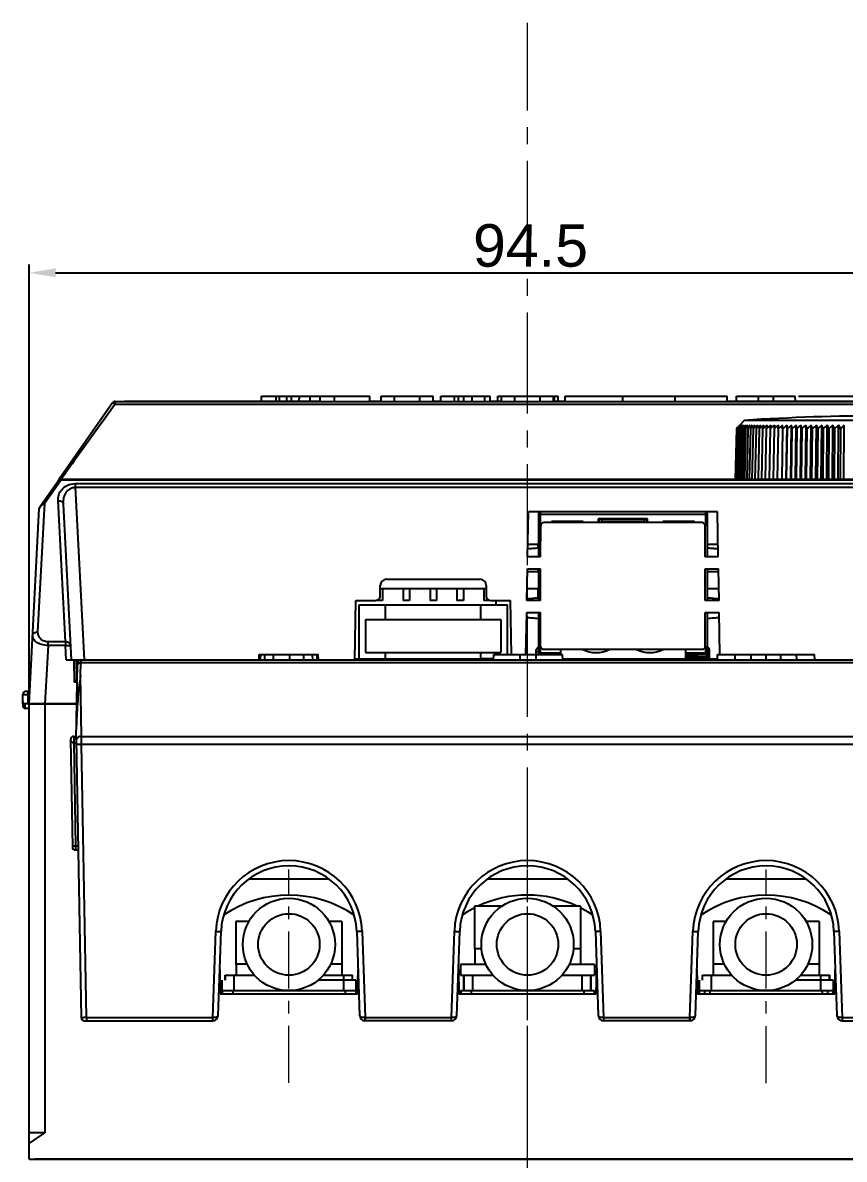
# Model space of a CAD drawing. Header units: millimetres. Extents: x 509 to 5579, y -1329 to 587.
# Drawn here: x 2503.4 to 2580.9, y -1100.9 to -993.8 of the extents above; entities that cross this region are included whole.
import ezdxf

# ---------------------------------------------------------------- set-up
doc = ezdxf.new("R2010")
doc.units = ezdxf.units.MM
doc.header["$PDMODE"] = 3
doc.header["$PDSIZE"] = 1
doc.linetypes.add('CENTER', pattern=[17.8, 10.75, -2.35, 2.35, -2.35])
doc.linetypes.add('CENTER2', pattern=[28.575, 19.05, -3.175, 3.175, -3.175])
doc.layers.get('0').update_dxf_attribs({"linetype": 'CONTINUOUS'})
doc.layers.get('Defpoints').update_dxf_attribs({"linetype": 'CONTINUOUS'})
doc.layers.add('3', color=112, linetype='CENTER', lineweight=15)
doc.layers.add('Dim', color=1, linetype='CONTINUOUS')
doc.styles.add('OMI-1', font='arial.ttf', dxfattribs={"oblique": 1})
doc.dimstyles.new('1', dxfattribs={"dimtxt": 4, "dimasz": 2.5, "dimexe": 0.8, "dimexo": 0.3, "dimgap": 0.5, "dimtad": 1, "dimtoh": 1, "dimdec": 1, "dimzin": 0, "dimdsep": 46, "dimtxsty": 'OMI-1', "dimcen": 0, "dimclrd": 256, "dimclre": 256, "dimclrt": 256, "dimadec": 0, "dimazin": 0, "dimtfac": 0.8, "dimtdec": 1, "dimtix": 1, "dimtmove": 0, "dimatfit": 3, "dimfxl": 1, "dimtolj": 1, "dimtzin": 0, "dimarcsym": 0})

# ---------------------------------------------------------------- blocks, each defined once
blk = doc.blocks.new('*D4321')
at = {"layer": 'Defpoints', "color": 0}
for p in [(2598.53, -1017.41), (2598.53, -1040.88), (2504.03, -1058.04)]:
    blk.add_point(p, dxfattribs=at)
at = {"layer": 'Dim', "lineweight": -2}
for p, q in [((2504.03, -1057.74), (2504.03, -1016.61)), ((2598.53, -1040.58), (2598.53, -1016.61)), ((2506.53, -1017.41), (2596.03, -1017.41))]:
    blk.add_line(p, q, dxfattribs=at)
at = {"layer": 'Dim'}
for points in [[(2506.53, -1016.99), (2506.53, -1017.82), (2504.03, -1017.41)], [(2596.03, -1017.82), (2596.03, -1016.99), (2598.53, -1017.41)]]:
    blk.add_solid(points, dxfattribs=at)
at = {"layer": 'Dim', "insert": (2551.28, -1014.86), "char_height": 4, "attachment_point": 5, "style": 'OMI-1'}
blk.add_mtext('\\A1;94.5', dxfattribs=at)
blk = doc.blocks.new('*D4335')
at = {"layer": 'Defpoints', "color": 0}
for p in [(2576.28, -1029.04), (2590.53, -1189.64), (2623.98, -1189.64)]:
    blk.add_point(p, dxfattribs=at)
at = {"layer": 'Dim', "lineweight": -2}
for p, q in [((2576.58, -1029.04), (2624.78, -1029.04)), ((2623.98, -1031.54), (2623.98, -1187.14)), ((2590.83, -1189.64), (2624.78, -1189.64))]:
    blk.add_line(p, q, dxfattribs=at)
at = {"layer": 'Dim'}
for points in [[(2624.4, -1031.54), (2623.57, -1031.54), (2623.98, -1029.04)], [(2623.57, -1187.14), (2624.4, -1187.14), (2623.98, -1189.64)]]:
    blk.add_solid(points, dxfattribs=at)
at = {"layer": 'Dim', "insert": (2621.44, -1109.34), "char_height": 4, "attachment_point": 5, "rotation": 90, "style": 'OMI-1'}
blk.add_mtext('\\A1;160.6', dxfattribs=at)

msp = doc.modelspace()

# ---------------------------------------------------------------- linework, layer by layer
at = {"linetype": 'Continuous'}
for p, q in [((2525.929, -1029.488), (2525.937, -1029.038)), ((2525.937, -1029.038), (2531.484, -1029.038)), ((2527.34, -1029.488), (2527.332, -1029.038)), ((2527.628, -1029.488), (2527.628, -1029.038)), ((2528.339, -1029.488), (2528.342, -1029.038)), ((2528.765, -1029.488), (2528.77, -1029.038)), ((2529.51, -1029.488), (2529.516, -1029.038)), ((2530.531, -1029.488), (2530.535, -1029.038)), ((2531.484, -1029.538), (2531.484, -1029.038)), ((2531.484, -1029.038), (2536.145, -1029.038)), ((2532.826, -1029.538), (2532.826, -1029.038)), ((2536.145, -1029.538), (2536.145, -1029.038)), ((2537.237, -1029.538), (2537.237, -1029.038)), ((2537.237, -1029.038), (2542.127, -1029.038)), ((2538.487, -1029.538), (2538.487, -1029.038)), ((2540.878, -1029.538), (2540.878, -1029.038)), ((2542.127, -1029.538), (2542.127, -1029.038)), ((2542.867, -1029.538), (2542.867, -1029.038)), ((2542.867, -1029.038), (2547.51, -1029.038)), ((2544.129, -1029.538), (2544.129, -1029.038)), ((2544.527, -1029.538), (2544.527, -1029.038)), ((2545.02, -1029.538), (2545.02, -1029.038)), ((2545.81, -1029.538), (2545.81, -1029.038)), ((2547.017, -1029.538), (2547.017, -1029.038)), ((2547.511, -1029.538), (2547.511, -1029.038)), ((2548.229, -1029.488), (2548.238, -1029.038)), ((2548.238, -1029.038), (2548.583, -1029.038)), ((2548.583, -1029.538), (2548.583, -1029.038)), ((2548.583, -1029.038), (2553.473, -1029.038)), ((2549.832, -1029.538), (2549.832, -1029.038)), ((2552.223, -1029.538), (2552.223, -1029.038)), ((2553.473, -1029.538), (2553.473, -1029.038)), ((2553.501, -1029.038), (2553.911, -1029.038)), ((2553.584, -1029.488), (2553.577, -1029.038)), ((2553.919, -1029.488), (2553.911, -1029.038)), ((2554.587, -1029.538), (2554.587, -1029.038)), ((2554.587, -1029.038), (2569.867, -1029.038)), ((2560.026, -1029.538), (2560.026, -1029.038)), ((2564.947, -1029.538), (2564.947, -1029.038)), ((2569.867, -1029.538), (2569.867, -1029.038)), ((2570.729, -1029.488), (2570.737, -1029.038)), ((2570.737, -1029.038), (2576.282, -1029.038)), ((2572.806, -1029.488), (2572.814, -1029.038)), ((2574.217, -1029.488), (2574.21, -1029.038)), ((2576.29, -1029.488), (2576.282, -1029.038)), ((2511.91, -1029.666), (2506.8, -1036.963)), ((2512.156, -1029.773), (2507.117, -1036.737)), ((2512.122, -1029.819), (2511.731, -1030.358)), ((2512.156, -1029.773), (2512.156, -1029.538)), ((2512.156, -1029.538), (2515.039, -1029.538)), ((2512.156, -1029.773), (2589.9, -1029.773)), ((2513.028, -1029.538), (2513.028, -1029.488)), ((2513.028, -1029.488), (2531.484, -1029.488)), ((2515.039, -1029.538), (2518.017, -1029.538)), ((2518.017, -1029.538), (2589.9, -1029.538)), ((2520.028, -1029.538), (2520.028, -1029.488)), ((2536.145, -1029.488), (2537.237, -1029.488)), ((2542.127, -1029.488), (2542.867, -1029.488)), ((2547.511, -1029.488), (2548.583, -1029.488)), ((2553.473, -1029.488), (2554.587, -1029.488)), ((2569.867, -1029.488), (2589.028, -1029.488)), ((2511.328, -1030.916), (2510.945, -1031.446)), ((2511.731, -1030.358), (2511.328, -1030.916)), ((2510.584, -1031.946), (2509.924, -1032.857)), ((2510.945, -1031.446), (2510.584, -1031.946)), ((2570.733, -1032.096), (2570.613, -1036.838)), ((2570.758, -1032.096), (2570.638, -1036.838)), ((2570.806, -1032.096), (2570.686, -1036.838)), ((2570.804, -1032.023), (2570.733, -1032.096)), ((2570.83, -1032.023), (2570.758, -1032.096)), ((2570.878, -1032.096), (2570.759, -1036.838)), ((2570.893, -1032.012), (2570.806, -1032.096)), ((2570.975, -1032.096), (2570.857, -1036.838)), ((2570.956, -1032.023), (2570.878, -1032.096)), ((2571.054, -1032.023), (2570.975, -1032.096)), ((2571.095, -1032.096), (2570.978, -1036.838)), ((2571.003, -1032.06), (2571.031, -1032.023)), ((2571.046, -1031.772), (2571.012, -1031.807)), ((2571.014, -1031.807), (2571.046, -1031.772)), ((2571.462, -1031.315), (2571.04, -1031.766)), ((2571.081, -1031.772), (2571.046, -1031.807)), ((2571.051, -1031.807), (2571.081, -1031.772)), ((2571.083, -1031.843), (2571.141, -1031.772)), ((2571.177, -1032.023), (2571.095, -1032.096)), ((2571.239, -1032.096), (2571.123, -1036.838)), ((2571.144, -1032.028), (2571.148, -1032.023)), ((2571.169, -1031.843), (2571.223, -1031.772)), ((2571.333, -1032.013), (2571.239, -1032.096)), ((2571.278, -1031.843), (2571.329, -1031.772)), ((2571.406, -1032.096), (2571.291, -1036.838)), ((2571.515, -1032.002), (2571.406, -1032.096)), ((2571.41, -1031.843), (2571.458, -1031.772)), ((2597.593, -1031.315), (2571.462, -1031.315)), ((2571.596, -1032.096), (2571.483, -1036.838)), ((2571.565, -1031.843), (2571.61, -1031.772)), ((2571.809, -1032.096), (2571.698, -1036.838)), ((2572.044, -1032.096), (2571.935, -1036.838)), ((2572.301, -1032.096), (2572.194, -1036.838)), ((2572.579, -1032.096), (2572.475, -1036.838)), ((2572.878, -1032.096), (2572.777, -1036.838)), ((2573.198, -1032.096), (2573.099, -1036.838)), ((2573.538, -1032.096), (2573.442, -1036.838)), ((2573.897, -1032.096), (2573.804, -1036.838)), ((2574.274, -1032.096), (2574.185, -1036.838)), ((2574.67, -1032.096), (2574.584, -1036.838)), ((2574.67, -1032.096), (2574.691, -1031.772)), ((2575.083, -1032.096), (2575, -1036.838)), ((2575.083, -1032.096), (2575.087, -1031.772)), ((2575.415, -1036.838), (2575.499, -1031.772)), ((2575.512, -1032.096), (2575.434, -1036.838)), ((2575.512, -1032.096), (2575.499, -1031.772)), ((2575.846, -1036.838), (2575.927, -1031.772)), ((2575.958, -1032.096), (2575.883, -1036.838)), ((2576.293, -1036.838), (2576.37, -1031.772)), ((2576.418, -1032.096), (2576.347, -1036.838)), ((2576.755, -1036.838), (2576.827, -1031.772)), ((2576.892, -1032.096), (2576.826, -1036.838)), ((2577.23, -1036.838), (2577.298, -1031.772)), ((2577.38, -1032.096), (2577.318, -1036.838)), ((2577.718, -1036.838), (2577.781, -1031.772)), ((2577.881, -1032.096), (2577.823, -1036.838)), ((2578.218, -1036.838), (2578.276, -1031.772)), ((2578.393, -1032.096), (2578.339, -1036.838)), ((2578.729, -1036.838), (2578.782, -1031.772)), ((2578.916, -1032.096), (2578.867, -1036.838)), ((2579.25, -1036.838), (2579.299, -1031.772)), ((2579.449, -1032.096), (2579.404, -1036.838)), ((2579.78, -1036.838), (2579.824, -1031.772)), ((2579.99, -1032.096), (2579.951, -1036.838)), ((2580.319, -1036.838), (2580.358, -1031.772)), ((2580.54, -1032.096), (2580.505, -1036.838)), ((2580.865, -1036.838), (2580.899, -1031.772)), ((2509.626, -1033.269), (2509.35, -1033.651)), ((2508.855, -1034.335), (2508.637, -1034.637)), ((2509.35, -1033.651), (2509.093, -1034.006)), ((2508.085, -1035.4), (2507.933, -1035.61)), ((2508.251, -1035.169), (2508.085, -1035.4)), ((2508.637, -1034.637), (2508.251, -1035.169)), ((2506.798, -1036.966), (2507.029, -1036.637)), ((2507.196, -1036.628), (2507.117, -1036.737)), ((2507.248, -1036.555), (2507.196, -1036.628)), ((2507.384, -1036.367), (2507.248, -1036.555)), ((2507.468, -1036.251), (2507.384, -1036.367)), ((2507.674, -1035.968), (2507.468, -1036.251)), ((2507.796, -1035.798), (2507.674, -1035.968)), ((2507.933, -1035.61), (2507.796, -1035.798)), ((2505.047, -1039.467), (2506.798, -1036.966)), ((2506.984, -1037), (2505.5, -1039.119)), ((2507.054, -1036.823), (2507.046, -1036.834)), ((2507.117, -1036.737), (2507.047, -1036.834)), ((2507.069, -1036.804), (2507.054, -1036.823)), ((2507.117, -1036.737), (2507.089, -1036.775)), ((2507.148, -1036.915), (2507.148, -1036.838)), ((2507.148, -1036.838), (2595.012, -1036.838)), ((2507.148, -1036.915), (2595.012, -1036.915)), ((2508.373, -1037.272), (2508.373, -1037.618)), ((2508.373, -1037.272), (2593.682, -1037.272)), ((2508.373, -1037.618), (2509.226, -1053.888)), ((2508.373, -1037.618), (2593.682, -1037.618)), ((2504.028, -1058.038), (2504.993, -1039.624)), ((2504.865, -1051.243), (2505.5, -1039.119)), ((2507.457, -1052.187), (2506.76, -1038.876)), ((2508.028, -1053.888), (2507.259, -1039.222)), ((2551.04, -1044.177), (2551.114, -1039.938)), ((2568.942, -1039.938), (2551.114, -1039.938)), ((2552.053, -1040.138), (2552.053, -1044.177)), ((2552.053, -1040.138), (2568.003, -1040.138)), ((2552.253, -1041.237), (2552.253, -1039.938)), ((2567.485, -1040.938), (2552.57, -1040.938)), ((2553.278, -1040.828), (2553.278, -1040.938)), ((2556.278, -1040.828), (2553.278, -1040.828)), ((2553.328, -1040.938), (2553.328, -1040.878)), ((2553.328, -1040.878), (2556.228, -1040.878)), ((2556.228, -1040.878), (2556.228, -1040.938)), ((2556.278, -1040.938), (2556.278, -1040.828)), ((2557.698, -1040.588), (2557.698, -1040.938)), ((2562.358, -1040.588), (2557.698, -1040.588)), ((2557.748, -1040.638), (2557.748, -1040.938)), ((2562.308, -1040.638), (2557.748, -1040.638)), ((2557.998, -1040.684), (2557.748, -1040.638)), ((2557.998, -1040.684), (2557.998, -1040.938)), ((2562.058, -1040.888), (2557.998, -1040.888)), ((2562.058, -1040.684), (2562.308, -1040.638)), ((2562.058, -1040.938), (2562.058, -1040.684)), ((2562.308, -1040.938), (2562.308, -1040.638)), ((2562.358, -1040.938), (2562.358, -1040.588)), ((2563.778, -1040.828), (2563.778, -1040.938)), ((2566.778, -1040.828), (2563.778, -1040.828)), ((2563.828, -1040.938), (2563.828, -1040.878)), ((2563.828, -1040.878), (2566.728, -1040.878)), ((2566.728, -1040.878), (2566.728, -1040.938)), ((2566.778, -1040.938), (2566.778, -1040.828)), ((2567.803, -1039.938), (2567.803, -1041.237)), ((2568.003, -1044.177), (2568.003, -1040.138)), ((2569.016, -1044.177), (2568.942, -1039.938)), ((2552.267, -1044.177), (2552.27, -1041.237)), ((2567.788, -1044.177), (2567.785, -1041.237)), ((2551.061, -1042.988), (2552.053, -1042.988)), ((2551.998, -1042.988), (2551.998, -1043.324)), ((2568.003, -1042.988), (2568.995, -1042.988)), ((2552.267, -1044.177), (2551.04, -1044.177)), ((2569.016, -1044.177), (2567.788, -1044.177)), ((2537.738, -1046.288), (2546.538, -1046.288)), ((2550.968, -1048.274), (2551.02, -1045.299)), ((2552.053, -1045.588), (2551.015, -1045.588)), ((2551.02, -1045.299), (2552.266, -1045.299)), ((2551.998, -1045.299), (2551.998, -1045.588)), ((2552.053, -1045.299), (2552.053, -1048.274)), ((2552.264, -1048.274), (2552.266, -1045.299)), ((2567.792, -1048.274), (2567.789, -1045.299)), ((2567.789, -1045.299), (2569.035, -1045.299)), ((2568.003, -1048.274), (2568.003, -1045.299)), ((2569.04, -1045.588), (2568.003, -1045.588)), ((2569.087, -1048.274), (2569.035, -1045.299)), ((2537.138, -1047.888), (2537.138, -1046.888)), ((2547.138, -1047.188), (2537.138, -1047.188)), ((2537.358, -1047.188), (2537.358, -1048.288)), ((2539.298, -1047.188), (2539.298, -1048.288)), ((2539.898, -1047.188), (2539.898, -1048.288)), ((2541.838, -1047.188), (2541.838, -1048.288)), ((2542.438, -1047.188), (2542.438, -1048.288)), ((2544.378, -1047.188), (2544.378, -1048.288)), ((2544.978, -1047.188), (2544.978, -1048.288)), ((2546.918, -1047.188), (2546.918, -1048.288)), ((2547.138, -1046.888), (2547.138, -1047.888)), ((2552.053, -1047.188), (2550.987, -1047.188)), ((2551.998, -1047.188), (2551.998, -1048.029)), ((2569.068, -1047.188), (2568.003, -1047.188)), ((2534.74, -1053.888), (2534.838, -1048.288)), ((2534.838, -1048.288), (2536.738, -1048.288)), ((2537.358, -1048.288), (2536.758, -1048.288)), ((2539.898, -1048.288), (2539.298, -1048.288)), ((2542.438, -1048.288), (2541.838, -1048.288)), ((2544.978, -1048.288), (2544.378, -1048.288)), ((2547.368, -1048.288), (2546.918, -1048.288)), ((2547.538, -1048.288), (2549.438, -1048.288)), ((2548.028, -1048.288), (2548.028, -1048.688)), ((2549.527, -1053.388), (2549.438, -1048.288)), ((2552.264, -1048.274), (2550.968, -1048.274)), ((2569.087, -1048.274), (2567.792, -1048.274)), ((2535.148, -1053.788), (2535.148, -1048.688)), ((2535.148, -1048.688), (2549.128, -1048.688)), ((2537.638, -1050.088), (2537.638, -1048.688)), ((2546.638, -1050.088), (2546.638, -1048.688)), ((2549.128, -1053.388), (2549.128, -1048.688)), ((2550.879, -1053.388), (2550.949, -1049.403)), ((2550.949, -1049.403), (2552.263, -1049.403)), ((2552.053, -1049.403), (2552.053, -1053.388)), ((2552.26, -1052.587), (2552.263, -1049.403)), ((2567.796, -1052.587), (2567.793, -1049.403)), ((2567.793, -1049.403), (2569.107, -1049.403)), ((2568.003, -1053.388), (2568.003, -1049.403)), ((2569.176, -1053.383), (2569.107, -1049.403)), ((2535.748, -1050.088), (2535.748, -1053.188)), ((2535.748, -1050.088), (2548.528, -1050.088)), ((2548.528, -1050.088), (2548.528, -1053.188)), ((2505.814, -1052.532), (2505.526, -1058.038)), ((2505.814, -1052.532), (2505.814, -1052.187)), ((2507.457, -1052.187), (2505.814, -1052.187)), ((2507.457, -1052.532), (2505.814, -1052.532)), ((2507.457, -1052.187), (2507.457, -1052.532)), ((2507.528, -1053.888), (2507.457, -1052.532)), ((2552.253, -1053.238), (2552.253, -1052.587)), ((2567.803, -1052.587), (2567.803, -1053.238)), ((2525.728, -1053.888), (2525.737, -1053.388)), ((2525.737, -1053.388), (2531.301, -1053.388)), ((2525.865, -1053.888), (2525.873, -1053.388)), ((2526.263, -1053.888), (2526.269, -1053.388)), ((2527.08, -1053.888), (2527.083, -1053.388)), ((2528.602, -1053.888), (2528.602, -1053.388)), ((2529.948, -1053.888), (2529.945, -1053.388)), ((2530.77, -1053.888), (2530.763, -1053.388)), ((2531.196, -1053.888), (2531.187, -1053.388)), ((2531.31, -1053.888), (2531.301, -1053.388)), ((2534.74, -1053.788), (2535.148, -1053.788)), ((2535.148, -1053.788), (2537.638, -1053.788)), ((2535.748, -1053.188), (2548.528, -1053.188)), ((2537.638, -1053.788), (2537.638, -1053.188)), ((2537.638, -1053.788), (2546.638, -1053.788)), ((2546.638, -1053.788), (2546.638, -1053.188)), ((2547.83, -1053.788), (2546.638, -1053.788)), ((2547.828, -1053.888), (2547.84, -1053.388)), ((2547.84, -1053.388), (2554.333, -1053.388)), ((2550.33, -1053.888), (2550.336, -1053.388)), ((2551.839, -1053.888), (2551.833, -1053.388)), ((2551.853, -1053.388), (2551.853, -1052.936)), ((2551.853, -1053.106), (2552.053, -1053.106)), ((2552.103, -1053.388), (2552.253, -1053.238)), ((2552.103, -1053.388), (2552.115, -1053.375)), ((2552.196, -1053.295), (2552.214, -1053.276)), ((2552.214, -1053.276), (2552.233, -1053.257)), ((2552.233, -1053.257), (2552.253, -1053.238)), ((2554.128, -1053.238), (2552.253, -1053.238)), ((2567.496, -1052.888), (2552.559, -1052.888)), ((2554.128, -1052.888), (2554.128, -1053.388)), ((2554.346, -1053.888), (2554.333, -1053.388)), ((2554.343, -1053.788), (2565.928, -1053.788)), ((2565.928, -1052.888), (2565.928, -1053.788)), ((2567.803, -1053.238), (2565.928, -1053.238)), ((2567.028, -1053.438), (2565.928, -1053.438)), ((2565.928, -1053.588), (2567.803, -1053.588)), ((2565.928, -1053.788), (2568.928, -1053.788)), ((2566.152, -1053.788), (2566.152, -1053.588)), ((2566.397, -1053.588), (2566.397, -1053.788)), ((2566.528, -1053.588), (2566.528, -1053.788)), ((2566.978, -1053.788), (2566.978, -1053.588)), ((2567.028, -1053.388), (2567.028, -1053.588)), ((2567.028, -1053.388), (2568.003, -1053.388)), ((2567.243, -1053.588), (2567.243, -1053.788)), ((2567.803, -1053.238), (2567.953, -1053.388)), ((2567.803, -1053.238), (2567.823, -1053.258)), ((2567.803, -1053.788), (2567.803, -1053.588)), ((2567.803, -1053.638), (2568.003, -1053.638)), ((2567.823, -1053.258), (2567.842, -1053.277)), ((2567.842, -1053.277), (2567.879, -1053.314)), ((2567.927, -1053.362), (2567.941, -1053.376)), ((2568.003, -1053.438), (2567.996, -1053.438)), ((2568.003, -1053.106), (2568.203, -1053.106)), ((2568.003, -1053.788), (2568.003, -1053.438)), ((2568.203, -1053.788), (2568.203, -1052.936)), ((2568.928, -1053.888), (2568.939, -1053.388)), ((2568.939, -1053.388), (2578.104, -1053.388)), ((2570.599, -1053.888), (2570.606, -1053.388)), ((2572.132, -1053.888), (2572.125, -1053.388)), ((2573.521, -1053.888), (2573.521, -1053.388)), ((2574.916, -1053.888), (2574.922, -1053.388)), ((2576.415, -1053.888), (2576.408, -1053.388)), ((2578.115, -1053.888), (2578.104, -1053.388)), ((2507.528, -1053.888), (2508.455, -1053.888)), ((2508.256, -1053.888), (2508.292, -1055.972)), ((2508.455, -1053.888), (2508.487, -1055.7)), ((2508.461, -1053.888), (2508.904, -1053.888)), ((2508.478, -1061.392), (2508.604, -1054.182)), ((2508.755, -1053.888), (2508.756, -1053.926)), ((2508.879, -1055.365), (2508.9, -1054.144)), ((2508.904, -1053.888), (2508.9, -1054.144)), ((2593.155, -1054.144), (2508.9, -1054.144)), ((2508.904, -1053.888), (2593.152, -1053.888)), ((2508.579, -1055.688), (2508.487, -1055.688)), ((2508.979, -1061.088), (2508.879, -1055.365)), ((2503.744, -1056.838), (2504.091, -1056.838)), ((2503.928, -1058.038), (2503.928, -1056.838)), ((2508.572, -1055.972), (2508.292, -1055.972)), ((2503.428, -1058.038), (2503.444, -1057.132)), ((2503.428, -1057.838), (2503.428, -1058.238)), ((2504.028, -1058.038), (2503.428, -1058.038)), ((2503.444, -1057.132), (2504.075, -1057.132)), ((2503.628, -1058.038), (2503.628, -1058.438)), ((2504.028, -1100.938), (2504.028, -1058.038)), ((2508.536, -1058.038), (2504.028, -1058.038)), ((2504.028, -1058.038), (2508.536, -1058.038)), ((2505.528, -1058.038), (2505.528, -1098.438)), ((2503.628, -1058.438), (2504.035, -1058.438)), ((2508.233, -1061.092), (2508.233, -1061.692)), ((2508.233, -1061.092), (2508.483, -1061.092)), ((2508.986, -1061.848), (2508.979, -1061.088)), ((2508.979, -1061.088), (2593.077, -1061.088)), ((2507.933, -1061.398), (2508.109, -1071.498)), ((2508.233, -1061.692), (2508.483, -1061.692)), ((2508.238, -1061.692), (2508.408, -1071.399)), ((2508.478, -1061.392), (2508.935, -1087.593)), ((2593.07, -1061.848), (2508.986, -1061.848)), ((2509.435, -1087.593), (2508.986, -1061.848)), ((2508.408, -1071.399), (2508.409, -1071.792)), ((2508.408, -1071.399), (2508.652, -1071.399)), ((2508.409, -1071.792), (2508.659, -1071.792)), ((2532.325, -1074.538), (2524.731, -1074.538)), ((2554.825, -1074.538), (2547.231, -1074.538)), ((2577.325, -1074.538), (2569.731, -1074.538)), ((2546.028, -1077.096), (2546.028, -1081.096)), ((2548.586, -1077.096), (2546.028, -1077.096)), ((2556.028, -1077.096), (2553.469, -1077.096)), ((2556.028, -1077.096), (2556.028, -1082.596)), ((2521.348, -1087.593), (2521.632, -1079.456)), ((2521.854, -1087.405), (2522.132, -1079.464)), ((2523.528, -1078.546), (2523.528, -1082.546)), ((2524.751, -1078.546), (2523.528, -1078.546)), ((2533.528, -1078.546), (2532.305, -1078.546)), ((2533.528, -1078.546), (2533.528, -1083.596)), ((2534.924, -1079.464), (2535.201, -1087.405)), ((2535.424, -1079.456), (2535.708, -1087.593)), ((2543.848, -1087.593), (2544.132, -1079.456)), ((2544.354, -1087.405), (2544.632, -1079.464)), ((2557.424, -1079.464), (2557.701, -1087.405)), ((2557.924, -1079.456), (2558.208, -1087.593)), ((2566.348, -1087.593), (2566.632, -1079.456)), ((2566.854, -1087.405), (2567.132, -1079.464)), ((2569.751, -1078.546), (2568.528, -1078.546)), ((2568.528, -1078.546), (2568.528, -1082.546)), ((2578.528, -1078.546), (2577.305, -1078.546)), ((2578.528, -1078.546), (2578.528, -1083.596)), ((2579.924, -1079.464), (2580.201, -1087.405)), ((2580.424, -1079.456), (2580.708, -1087.593)), ((2546.7, -1081.096), (2546.028, -1081.096)), ((2546.048, -1081.096), (2546.048, -1082.596)), ((2556.028, -1081.096), (2555.355, -1081.096)), ((2524.595, -1082.546), (2523.528, -1082.546)), ((2523.548, -1082.546), (2523.548, -1083.596)), ((2533.528, -1082.546), (2532.461, -1082.546)), ((2547.118, -1082.596), (2544.703, -1082.596)), ((2544.703, -1082.596), (2544.703, -1083.596)), ((2557.353, -1082.596), (2554.938, -1082.596)), ((2557.353, -1082.596), (2557.353, -1083.596)), ((2569.595, -1082.546), (2568.528, -1082.546)), ((2568.548, -1082.546), (2568.548, -1083.596)), ((2578.528, -1082.546), (2577.461, -1082.546)), ((2522.006, -1083.062), (2522.046, -1085.338)), ((2522.528, -1084.046), (2522.528, -1083.596)), ((2522.528, -1083.596), (2525.286, -1083.596)), ((2522.543, -1084.046), (2522.543, -1083.596)), ((2523.363, -1085.046), (2523.363, -1083.596)), ((2531.77, -1083.596), (2534.528, -1083.596)), ((2533.693, -1085.046), (2533.693, -1083.596)), ((2534.513, -1084.046), (2534.513, -1083.596)), ((2534.528, -1084.046), (2534.528, -1083.596)), ((2535.01, -1085.338), (2535.05, -1083.062)), ((2544.506, -1083.062), (2544.546, -1085.338)), ((2544.703, -1083.596), (2547.786, -1083.596)), ((2545.028, -1085.046), (2545.028, -1083.596)), ((2545.043, -1085.046), (2545.043, -1083.596)), ((2545.863, -1085.046), (2545.863, -1083.596)), ((2554.27, -1083.596), (2557.353, -1083.596)), ((2556.193, -1085.046), (2556.193, -1083.596)), ((2557.013, -1085.046), (2557.013, -1083.596)), ((2557.028, -1085.046), (2557.028, -1083.596)), ((2557.51, -1085.338), (2557.55, -1083.062)), ((2567.006, -1083.062), (2567.046, -1085.338)), ((2567.528, -1083.596), (2570.286, -1083.596)), ((2567.528, -1084.046), (2567.528, -1083.596)), ((2567.543, -1084.046), (2567.543, -1083.596)), ((2568.363, -1085.046), (2568.363, -1083.596)), ((2576.77, -1083.596), (2579.528, -1083.596)), ((2578.693, -1085.046), (2578.693, -1083.596)), ((2579.513, -1084.046), (2579.513, -1083.596)), ((2579.528, -1084.046), (2579.528, -1083.596)), ((2580.01, -1085.338), (2580.05, -1083.062)), ((2522.203, -1084.046), (2522.203, -1085.046)), ((2534.853, -1084.046), (2531.296, -1084.046)), ((2534.853, -1084.046), (2534.853, -1085.046)), ((2567.203, -1084.046), (2567.203, -1085.046)), ((2579.853, -1084.046), (2576.296, -1084.046)), ((2579.853, -1084.046), (2579.853, -1085.046)), ((2522.046, -1085.338), (2535.01, -1085.338)), ((2522.219, -1085.046), (2522.203, -1085.046)), ((2522.228, -1085.046), (2522.228, -1085.338)), ((2522.228, -1085.046), (2534.853, -1085.046)), ((2523.228, -1085.046), (2523.228, -1085.338)), ((2533.828, -1085.046), (2533.828, -1085.338)), ((2534.828, -1085.046), (2534.828, -1085.338)), ((2544.546, -1085.338), (2557.51, -1085.338)), ((2544.728, -1085.046), (2557.328, -1085.046)), ((2544.728, -1085.046), (2544.728, -1085.338)), ((2545.728, -1085.046), (2545.728, -1085.338)), ((2556.328, -1085.046), (2556.328, -1085.338)), ((2557.328, -1085.046), (2557.328, -1085.338)), ((2567.046, -1085.338), (2580.01, -1085.338)), ((2567.219, -1085.046), (2567.203, -1085.046)), ((2567.228, -1085.046), (2579.853, -1085.046)), ((2567.228, -1085.046), (2567.228, -1085.338)), ((2567.728, -1085.046), (2567.728, -1085.338)), ((2568.228, -1085.046), (2568.228, -1085.338)), ((2578.828, -1085.046), (2578.828, -1085.338)), ((2579.328, -1085.046), (2579.328, -1085.338)), ((2579.828, -1085.046), (2579.828, -1085.338)), ((2509.235, -1087.888), (2521.355, -1087.888)), ((2509.435, -1087.593), (2509.435, -1087.888)), ((2509.435, -1087.593), (2521.348, -1087.593)), ((2521.348, -1087.888), (2521.348, -1087.593)), ((2521.365, -1087.593), (2521.348, -1087.593)), ((2535.708, -1087.593), (2535.691, -1087.593)), ((2543.855, -1087.888), (2535.701, -1087.888)), ((2535.708, -1087.593), (2535.708, -1087.888)), ((2535.708, -1087.593), (2543.848, -1087.593)), ((2543.848, -1087.888), (2543.848, -1087.593)), ((2543.865, -1087.593), (2543.848, -1087.593)), ((2558.208, -1087.593), (2558.191, -1087.593)), ((2566.355, -1087.888), (2558.201, -1087.888)), ((2558.208, -1087.593), (2566.348, -1087.593)), ((2558.208, -1087.593), (2558.208, -1087.888)), ((2566.348, -1087.888), (2566.348, -1087.593)), ((2566.365, -1087.593), (2566.348, -1087.593)), ((2580.708, -1087.593), (2580.691, -1087.593)), ((2580.701, -1087.888), (2592.821, -1087.888)), ((2580.708, -1087.593), (2592.621, -1087.593)), ((2580.708, -1087.593), (2580.708, -1087.888)), ((2504.028, -1099.438), (2505.528, -1098.438)), ((2505.528, -1098.438), (2504.028, -1098.438)), ((2504.036, -1098.438), (2504.028, -1098.438)), ((2504.101, -1098.438), (2504.036, -1098.438)), ((2504.229, -1098.438), (2504.101, -1098.438)), ((2504.524, -1098.438), (2504.229, -1098.438)), ((2504.918, -1098.438), (2504.524, -1098.438)), ((2505.528, -1098.438), (2504.918, -1098.438)), ((2504.028, -1100.938), (2598.028, -1100.938)), ((2597.498, -1100.938), (2504.558, -1100.938))]:
    msp.add_line(p, q, dxfattribs=at)
for centre, radius in [((2528.528, -1080.696), 4.35), ((2551.028, -1080.696), 4.35), ((2573.528, -1080.696), 4.35), ((2528.528, -1080.696), 2.9), ((2551.028, -1080.696), 2.9), ((2573.528, -1080.696), 2.9)]:
    msp.add_circle(centre, radius, dxfattribs=at)
for centre, radius, start, end in [((2512.156, -1029.838), 0.3, 90, 145), ((2511.288, -1031.076), 1.566, 56.36277, 58.09033), ((2584.528, -1230.888), 200, 86.25439, 93.74561), ((2603.609, -1063.469), 45.443, 135.83425, 136.21201), ((2603.587, -1064.556), 46.167, 134.81766, 135.19602), ((2604.134, -1060.128), 43.549, 139.43427, 139.78944), ((2603.4, -1065.387), 46.59, 133.82059, 134.24478), ((2604.799, -1059.246), 43.448, 140.89713, 141.20258), ((2603.55, -1066.479), 47.43, 132.96707, 133.40992), ((2605.375, -1058.179), 43.17, 142.40654, 142.70766), ((2603.694, -1067.48), 48.193, 132.1884, 132.63068), ((2606.136, -1057.141), 43.071, 144.03041, 144.32593), ((2603.877, -1068.44), 48.944, 131.48101, 131.92251), ((2607.562, -1056.435), 43.724, 145.77514, 146.17591), ((2604.05, -1069.3), 49.605, 130.84122, 131.2656), ((2608.862, -1055.474), 44.153, 147.64249, 148.03106), ((2604.245, -1070.094), 50.222, 130.26604, 130.67061), ((2610.047, -1054.284), 44.393, 149.52881, 150.01316), ((2606.019, -1072.67), 53.209, 130.13623, 130.31131), ((2604.466, -1070.827), 50.799, 129.75266, 130.13782), ((2605.24, -1072.137), 52.162, 129.30102, 129.86), ((2612.168, -1053.446), 45.658, 151.65962, 152.12093), ((2605.549, -1072.796), 52.717, 128.90408, 129.46187), ((2614.924, -1052.68), 47.565, 153.92315, 154.35719), ((2605.872, -1073.378), 53.209, 128.5622, 129.11892), ((2618.554, -1051.996), 50.353, 156.3189, 156.72116), ((2606.208, -1073.878), 53.634, 128.27368, 128.82948), ((2623.436, -1051.405), 54.399, 158.84412, 159.20986), ((2606.553, -1074.292), 53.986, 128.03711, 128.59217), ((2630.202, -1050.924), 60.337, 161.49341, 161.8178), ((2606.908, -1074.618), 54.263, 127.85135, 128.40586), ((2640, -1050.576), 69.311, 164.25842, 164.53671), ((2607.268, -1074.853), 54.46, 127.71547, 128.26966), ((2655.154, -1050.407), 83.645, 167.12759, 167.35532), ((2607.634, -1074.995), 54.576, 127.62883, 128.18291), ((2681.191, -1050.515), 108.863, 170.08618, 170.25938), ((2608.004, -1075.044), 54.609, 127.59099, 128.1452), ((2735.263, -1051.202), 162.119, 173.11641, 173.23182), ((2608.377, -1074.998), 54.56, 127.60177, 128.15635), ((2608.753, -1074.858), 54.427, 127.66124, 128.21642), ((2609.131, -1074.626), 54.212, 127.76966, 128.3257), ((2430.853, -1045.794), 145.749, 5.39281, 5.52085), ((2609.511, -1074.301), 53.917, 127.92758, 128.48469), ((2476.695, -1046.805), 100.802, 8.39014, 8.57648), ((2609.892, -1073.888), 53.545, 128.13577, 128.69417), ((2499.938, -1047.512), 78.483, 11.32772, 11.56924), ((2610.276, -1073.387), 53.098, 128.39523, 128.95513), ((2513.89, -1048.147), 65.488, 14.18732, 14.48011), ((2610.662, -1072.804), 52.581, 128.70724, 129.26882), ((2523.13, -1048.787), 57.238, 16.95335, 17.29298), ((2611.052, -1072.141), 51.999, 129.07334, 129.63676), ((2529.658, -1049.463), 51.737, 19.6132, 19.99486), ((2611.447, -1071.404), 51.358, 129.49532, 130.0607), ((2534.487, -1050.189), 47.972, 22.15722, 22.576), ((2611.848, -1070.597), 50.664, 129.97526, 130.54269), ((2538.183, -1050.971), 45.377, 24.57869, 25.02971), ((2612.258, -1069.726), 49.924, 130.51554, 131.08505), ((2541.09, -1051.809), 43.61, 26.87352, 27.35212), ((2612.678, -1068.797), 49.147, 131.11884, 131.6904), ((2543.427, -1052.702), 42.45, 29.03997, 29.54177), ((2613.112, -1067.816), 48.341, 131.78813, 132.36164), ((2507.148, -1037.338), 0.5, 90, 145), ((2507.044, -1037.138), 0.3, 90, 145), ((2505.292, -1039.639), 0.3, 145, 177), ((2506.537, -1040.887), 2.049, 120.3725, 121.74626), ((2552.253, -1040.138), 0.2, 90, 180), ((2567.803, -1040.138), 0.2, 0, 90), ((2537.738, -1046.888), 0.6, 90, 180), ((2546.538, -1046.888), 0.6, 0, 90), ((2536.738, -1047.888), 0.4, 270, 0), ((2547.538, -1047.888), 0.4, 180, 270), ((2552.053, -1052.936), 0.2, 90, 180), ((2557.488, -1050.488), 2.702, 242.6749, 297.3251), ((2562.568, -1050.488), 2.702, 242.6749, 297.3251), ((2565.893, -1053.588), 0.2, 280.07963, 0), ((2567.803, -1053.388), 0.2, 270, 0), ((2568.003, -1052.936), 0.2, 0, 90), ((2508.904, -1054.188), 0.3, 90, 179), ((2503.744, -1057.138), 0.3, 90, 179), ((2503.628, -1057.838), 0.2, 168.8987, 180), ((2503.628, -1058.238), 0.2, 180, 270), ((2508.233, -1061.392), 0.3, 90, 270), ((2508.756, -1061.463), 0.277, 170.76972, 180.94353), ((2508.409, -1071.492), 0.3, 181, 269.99999), ((2508.189, -1061.361), 10.04, 270.03916, 270.80648), ((2508.117, -1054.756), 16.646, 270.73408, 271.00124), ((2528.528, -1079.696), 6.9, 2.00002, 177.99998), ((2551.028, -1079.696), 6.9, 2.00002, 177.99998), ((2573.528, -1079.696), 6.9, 2.00002, 177.99998), ((2528.528, -1079.688), 6.4, 2, 178), ((2551.028, -1079.688), 6.4, 2, 178), ((2573.528, -1079.688), 6.4, 2, 178), ((2528.528, -1087.046), 11, 55.94975, 124.03792), ((2551.028, -1087.046), 11, 64.81885, 115.18115), ((2573.528, -1087.046), 11, 55.94975, 124.03792), ((2551.028, -1087.046), 11, 117.04905, 124.03792), ((2551.028, -1087.046), 11, 55.94975, 62.95095), ((2509.235, -1087.588), 0.3, 180.99966, 269.99893), ((2521.355, -1087.388), 0.5, 270, 358), ((2535.701, -1087.388), 0.5, 182, 270), ((2543.855, -1087.388), 0.5, 270, 358), ((2558.201, -1087.388), 0.5, 182, 270), ((2566.355, -1087.388), 0.5, 270, 358), ((2580.701, -1087.388), 0.5, 182, 270)]:
    msp.add_arc(centre, radius, start, end, dxfattribs=at)
for centre, major_axis, ratio, start_param, end_param in [((2552.57, -1041.237), (0.287, 0.087), 0.9989017, 1.2766075, 2.8470992), ((2567.485, -1041.237), (0.287, -0.087), 0.9989017, 0.2944934, 1.8649852), ((2552.56, -1052.587), (0.134, 0.269), 0.9984763, -4.2488757, -2.678384), ((2567.496, -1052.587), (-0.134, 0.269), 0.9984763, -3.6048013, -2.0343096)]:
    msp.add_ellipse(centre, major_axis=major_axis, ratio=ratio, start_param=start_param, end_param=end_param, dxfattribs=at)
for points, knots in [([(2511.91, -1029.666), (2511.914, -1029.659), (2511.943, -1029.66), (2511.983, -1029.676), (2512.047, -1029.706), (2512.091, -1029.732), (2512.116, -1029.748)], [0, 0, 0, 0, 0.0999174, 0.3067199, 0.6157795, 1, 1, 1, 1]), ([(2506.739, -1037.051), (2506.761, -1037.019), (2506.847, -1036.972), (2506.938, -1036.985), (2506.984, -1037)], [0, 0, 0, 0, 0.4466162, 1, 1, 1, 1]), ([(2506.76, -1038.876), (2506.751, -1038.698), (2506.798, -1038.321), (2507.09, -1037.793), (2507.635, -1037.376), (2508.118, -1037.272), (2508.373, -1037.272)], [0, 0, 0, 0, 0.2119625, 0.4377747, 0.6973438, 1, 1, 1, 1]), ([(2507.148, -1036.915), (2507.114, -1036.915), (2507.049, -1036.932), (2507.001, -1036.976), (2506.984, -1037)], [0, 0, 0, 0, 0.5423628, 1, 1, 1, 1]), ([(2507.259, -1039.222), (2507.25, -1039.054), (2507.271, -1038.712), (2507.405, -1038.299), (2507.595, -1037.999), (2507.796, -1037.797), (2508.06, -1037.649), (2508.268, -1037.615), (2508.373, -1037.618)], [0, 0, 0, 0, 0.2315355, 0.4669018, 0.5893447, 0.7175881, 0.8544829, 1, 1, 1, 1]), ([(2504.993, -1039.624), (2504.995, -1039.585), (2505.044, -1039.495), (2505.153, -1039.374), (2505.298, -1039.251), (2505.405, -1039.178), (2505.458, -1039.144)], [0, 0, 0, 0, 0.1676028, 0.4294013, 0.7218955, 1, 1, 1, 1]), ([(2505.5, -1039.119), (2505.454, -1039.105), (2505.363, -1039.091), (2505.277, -1039.138), (2505.255, -1039.17)], [0, 0, 0, 0, 0.5533838, 1, 1, 1, 1]), ([(2506.76, -1038.876), (2506.822, -1038.875), (2506.945, -1038.889), (2507.107, -1038.96), (2507.223, -1039.074), (2507.257, -1039.174), (2507.259, -1039.222)], [0, 0, 0, 0, 0.2827433, 0.547363, 0.7843703, 1, 1, 1, 1]), ([(2551.053, -1043.405), (2551.214, -1043.389), (2551.547, -1043.362), (2551.88, -1043.337), (2552.053, -1043.324)], [0, 0, 0, 0, 0.4823141, 1, 1, 1, 1]), ([(2568.003, -1043.324), (2568.175, -1043.337), (2568.509, -1043.362), (2568.842, -1043.389), (2569.003, -1043.405)], [0, 0, 0, 0, 0.5176897, 1, 1, 1, 1]), ([(2550.971, -1048.118), (2551.143, -1048.1), (2551.503, -1048.07), (2551.864, -1048.043), (2552.053, -1048.029)], [0, 0, 0, 0, 0.4771149, 1, 1, 1, 1]), ([(2568.003, -1048.029), (2568.191, -1048.043), (2568.552, -1048.07), (2568.913, -1048.1), (2569.085, -1048.118)], [0, 0, 0, 0, 0.5228902, 1, 1, 1, 1]), ([(2552.053, -1049.998), (2551.858, -1049.982), (2551.486, -1049.955), (2551.115, -1049.923), (2550.939, -1049.905)], [0, 0, 0, 0, 0.5251566, 1, 1, 1, 1]), ([(2569.116, -1049.905), (2568.94, -1049.923), (2568.569, -1049.955), (2568.198, -1049.982), (2568.003, -1049.998)], [0, 0, 0, 0, 0.4748406, 1, 1, 1, 1]), ([(2505.814, -1052.532), (2505.607, -1052.528), (2505.223, -1052.473), (2504.741, -1052.261), (2504.469, -1051.992), (2504.374, -1051.758), (2504.363, -1051.643), (2504.366, -1051.588)], [0, 0, 0, 0, 0.3284003, 0.6054424, 0.8208555, 0.9128033, 1, 1, 1, 1]), ([(2504.366, -1051.588), (2504.368, -1051.541), (2504.402, -1051.441), (2504.518, -1051.326), (2504.68, -1051.256), (2504.803, -1051.241), (2504.865, -1051.243)], [0, 0, 0, 0, 0.2156296, 0.4526368, 0.7172566, 1, 1, 1, 1]), ([(2505.814, -1052.187), (2505.664, -1052.187), (2505.38, -1052.125), (2505.06, -1051.88), (2504.887, -1051.57), (2504.86, -1051.348), (2504.865, -1051.243)], [0, 0, 0, 0, 0.3023342, 0.5619831, 0.7879261, 1, 1, 1, 1]), ([(2507.957, -1052.532), (2507.954, -1052.484), (2507.921, -1052.384), (2507.804, -1052.27), (2507.643, -1052.199), (2507.52, -1052.185), (2507.457, -1052.187)], [0, 0, 0, 0, 0.2158197, 0.4526876, 0.7169621, 1, 1, 1, 1]), ([(2507.457, -1052.532), (2507.521, -1052.529), (2507.613, -1052.525), (2507.731, -1052.522), (2507.806, -1052.521), (2507.866, -1052.522), (2507.914, -1052.523), (2507.938, -1052.527), (2507.957, -1052.528), (2507.957, -1052.532)], [0, 0, 0, 0, 0.3812909, 0.5535874, 0.7045135, 0.8284516, 0.920922, 0.9783184, 1, 1, 1, 1]), ([(2508.9, -1054.144), (2508.862, -1054.144), (2508.787, -1054.154), (2508.689, -1054.2), (2508.62, -1054.271), (2508.601, -1054.333), (2508.601, -1054.362)], [0, 0, 0, 0, 0.2829057, 0.5475515, 0.7845454, 1, 1, 1, 1]), ([(2508.487, -1055.7), (2508.487, -1055.707), (2508.48, -1055.723), (2508.458, -1055.761), (2508.415, -1055.818), (2508.356, -1055.892), (2508.314, -1055.945), (2508.292, -1055.972)], [0, 0, 0, 0, 0.0601257, 0.1511979, 0.3968128, 0.6886646, 1, 1, 1, 1]), ([(2508.879, -1055.365), (2508.773, -1056.136), (2508.578, -1057.699), (2508.515, -1059.274), (2508.501, -1060.07)], [0, 0, 0, 0, 0.4940832, 1, 1, 1, 1]), ([(2508.979, -1061.088), (2508.919, -1061.088), (2508.802, -1061.104), (2508.647, -1061.173), (2508.531, -1061.28), (2508.49, -1061.373), (2508.483, -1061.419)], [0, 0, 0, 0, 0.2791108, 0.5434766, 0.7830517, 1, 1, 1, 1]), ([(2508.986, -1061.848), (2508.953, -1061.849), (2508.889, -1061.85), (2508.797, -1061.851), (2508.712, -1061.852), (2508.637, -1061.852), (2508.582, -1061.852), (2508.546, -1061.851), (2508.525, -1061.851), (2508.509, -1061.85), (2508.496, -1061.85), (2508.491, -1061.849), (2508.486, -1061.849), (2508.486, -1061.848)], [0, 0, 0, 0, 0.1945886, 0.3824832, 0.5553441, 0.7067334, 0.8309634, 0.8814417, 0.9234434, 0.9564911, 0.9803511, 0.9948644, 1, 1, 1, 1]), ([(2508.108, -1071.399), (2508.108, -1071.4), (2508.111, -1071.4), (2508.114, -1071.401), (2508.122, -1071.401), (2508.136, -1071.401), (2508.162, -1071.402), (2508.183, -1071.402), (2508.196, -1071.402)], [0, 0, 0, 0, 0.0175117, 0.0670003, 0.1483601, 0.2610486, 0.5763912, 1, 1, 1, 1]), ([(2521.632, -1079.456), (2521.664, -1079.457), (2521.728, -1079.459), (2521.821, -1079.462), (2521.906, -1079.464), (2521.981, -1079.465), (2522.035, -1079.466), (2522.071, -1079.466), (2522.092, -1079.466), (2522.108, -1079.466), (2522.121, -1079.466), (2522.127, -1079.465), (2522.132, -1079.465), (2522.132, -1079.464)], [0, 0, 0, 0, 0.1946049, 0.3825063, 0.555367, 0.7067519, 0.8309758, 0.8814509, 0.9234496, 0.9564948, 0.9803529, 0.994865, 1, 1, 1, 1]), ([(2535.424, -1079.456), (2535.391, -1079.457), (2535.327, -1079.459), (2535.235, -1079.462), (2535.15, -1079.464), (2535.075, -1079.465), (2535.021, -1079.466), (2534.984, -1079.466), (2534.963, -1079.466), (2534.947, -1079.466), (2534.935, -1079.466), (2534.929, -1079.465), (2534.924, -1079.465), (2534.924, -1079.464)], [0, 0, 0, 0, 0.1946049, 0.3825063, 0.555367, 0.7067519, 0.8309757, 0.8814509, 0.9234495, 0.9564948, 0.9803529, 0.994865, 1, 1, 1, 1]), ([(2544.132, -1079.456), (2544.164, -1079.457), (2544.228, -1079.459), (2544.321, -1079.462), (2544.406, -1079.464), (2544.481, -1079.465), (2544.535, -1079.466), (2544.571, -1079.466), (2544.592, -1079.466), (2544.608, -1079.466), (2544.621, -1079.466), (2544.627, -1079.465), (2544.632, -1079.465), (2544.632, -1079.464)], [0, 0, 0, 0, 0.1946049, 0.3825063, 0.555367, 0.7067519, 0.8309758, 0.8814509, 0.9234496, 0.9564948, 0.9803529, 0.994865, 1, 1, 1, 1]), ([(2557.924, -1079.456), (2557.891, -1079.457), (2557.827, -1079.459), (2557.735, -1079.462), (2557.65, -1079.464), (2557.575, -1079.465), (2557.521, -1079.466), (2557.484, -1079.466), (2557.463, -1079.466), (2557.447, -1079.466), (2557.435, -1079.466), (2557.429, -1079.465), (2557.424, -1079.465), (2557.424, -1079.464)], [0, 0, 0, 0, 0.1946049, 0.3825063, 0.555367, 0.7067519, 0.8309757, 0.8814509, 0.9234495, 0.9564948, 0.9803529, 0.994865, 1, 1, 1, 1]), ([(2566.632, -1079.456), (2566.664, -1079.457), (2566.728, -1079.459), (2566.821, -1079.462), (2566.906, -1079.464), (2566.981, -1079.465), (2567.035, -1079.466), (2567.071, -1079.466), (2567.092, -1079.466), (2567.108, -1079.466), (2567.121, -1079.466), (2567.127, -1079.465), (2567.132, -1079.465), (2567.132, -1079.464)], [0, 0, 0, 0, 0.1946049, 0.3825063, 0.555367, 0.7067519, 0.8309758, 0.8814509, 0.9234496, 0.9564948, 0.9803529, 0.994865, 1, 1, 1, 1]), ([(2580.424, -1079.456), (2580.391, -1079.457), (2580.327, -1079.459), (2580.235, -1079.462), (2580.15, -1079.464), (2580.075, -1079.465), (2580.021, -1079.466), (2579.984, -1079.466), (2579.963, -1079.466), (2579.947, -1079.466), (2579.935, -1079.466), (2579.929, -1079.465), (2579.924, -1079.465), (2579.924, -1079.464)], [0, 0, 0, 0, 0.1946049, 0.3825063, 0.555367, 0.7067519, 0.8309757, 0.8814509, 0.9234495, 0.9564948, 0.9803529, 0.994865, 1, 1, 1, 1]), ([(2509.435, -1087.593), (2509.403, -1087.593), (2509.339, -1087.594), (2509.246, -1087.594), (2509.161, -1087.595), (2509.086, -1087.595), (2509.032, -1087.595), (2508.996, -1087.595), (2508.975, -1087.595), (2508.959, -1087.594), (2508.946, -1087.594), (2508.94, -1087.593), (2508.935, -1087.594), (2508.935, -1087.593)], [0, 0, 0, 0, 0.1946467, 0.3826005, 0.5555168, 0.7069525, 0.831214, 0.8817003, 0.9237031, 0.9567424, 0.9805796, 0.9950407, 1, 1, 1, 1]), ([(2521.351, -1087.888), (2521.352, -1087.888), (2521.353, -1087.885), (2521.355, -1087.878), (2521.358, -1087.862), (2521.361, -1087.835), (2521.362, -1087.799), (2521.363, -1087.755), (2521.364, -1087.685), (2521.364, -1087.631), (2521.364, -1087.593)], [0, 0, 0, 0, 0.0069988, 0.0223806, 0.0797402, 0.1715193, 0.2949623, 0.4455299, 0.6182095, 1, 1, 1, 1]), ([(2521.854, -1087.405), (2521.852, -1087.47), (2521.75, -1087.532), (2521.64, -1087.566), (2521.522, -1087.59), (2521.429, -1087.595), (2521.365, -1087.593)], [0, 0, 0, 0, 0.3527468, 0.4922733, 0.6497377, 1, 1, 1, 1]), ([(2535.691, -1087.593), (2535.626, -1087.595), (2535.533, -1087.59), (2535.416, -1087.566), (2535.306, -1087.532), (2535.203, -1087.47), (2535.201, -1087.405)], [0, 0, 0, 0, 0.3502311, 0.5077033, 0.6472375, 1, 1, 1, 1]), ([(2535.691, -1087.593), (2535.691, -1087.631), (2535.691, -1087.686), (2535.692, -1087.755), (2535.694, -1087.799), (2535.695, -1087.835), (2535.696, -1087.86), (2535.698, -1087.874), (2535.699, -1087.881), (2535.7, -1087.885), (2535.7, -1087.888), (2535.701, -1087.888)], [0, 0, 0, 0, 0.3827502, 0.5558761, 0.7068522, 0.8306138, 0.922434, 0.9553529, 0.9792973, 0.9940958, 1, 1, 1, 1]), ([(2543.851, -1087.888), (2543.852, -1087.888), (2543.853, -1087.885), (2543.855, -1087.878), (2543.858, -1087.862), (2543.861, -1087.835), (2543.862, -1087.799), (2543.863, -1087.755), (2543.864, -1087.685), (2543.864, -1087.631), (2543.864, -1087.593)], [0, 0, 0, 0, 0.0069988, 0.0223806, 0.0797402, 0.1715193, 0.2949623, 0.4455299, 0.6182095, 1, 1, 1, 1]), ([(2544.354, -1087.405), (2544.352, -1087.47), (2544.25, -1087.532), (2544.14, -1087.566), (2544.022, -1087.59), (2543.929, -1087.595), (2543.865, -1087.593)], [0, 0, 0, 0, 0.3527468, 0.4922733, 0.6497377, 1, 1, 1, 1]), ([(2558.191, -1087.593), (2558.126, -1087.595), (2558.033, -1087.59), (2557.916, -1087.566), (2557.806, -1087.532), (2557.703, -1087.47), (2557.701, -1087.405)], [0, 0, 0, 0, 0.3502311, 0.5077033, 0.6472375, 1, 1, 1, 1]), ([(2558.191, -1087.593), (2558.191, -1087.631), (2558.191, -1087.686), (2558.192, -1087.755), (2558.194, -1087.799), (2558.195, -1087.835), (2558.196, -1087.86), (2558.198, -1087.874), (2558.199, -1087.881), (2558.2, -1087.885), (2558.2, -1087.888), (2558.201, -1087.888)], [0, 0, 0, 0, 0.3827502, 0.5558761, 0.7068522, 0.8306138, 0.922434, 0.9553529, 0.9792973, 0.9940958, 1, 1, 1, 1]), ([(2566.351, -1087.888), (2566.352, -1087.888), (2566.353, -1087.885), (2566.355, -1087.878), (2566.358, -1087.862), (2566.361, -1087.835), (2566.362, -1087.799), (2566.363, -1087.755), (2566.364, -1087.685), (2566.364, -1087.631), (2566.364, -1087.593)], [0, 0, 0, 0, 0.0069988, 0.0223806, 0.0797402, 0.1715193, 0.2949623, 0.4455299, 0.6182095, 1, 1, 1, 1]), ([(2566.854, -1087.405), (2566.852, -1087.47), (2566.75, -1087.532), (2566.64, -1087.566), (2566.522, -1087.59), (2566.429, -1087.595), (2566.365, -1087.593)], [0, 0, 0, 0, 0.3527468, 0.4922733, 0.6497377, 1, 1, 1, 1]), ([(2580.691, -1087.593), (2580.626, -1087.595), (2580.533, -1087.59), (2580.416, -1087.566), (2580.306, -1087.532), (2580.203, -1087.47), (2580.201, -1087.405)], [0, 0, 0, 0, 0.3502311, 0.5077033, 0.6472375, 1, 1, 1, 1]), ([(2580.691, -1087.593), (2580.691, -1087.631), (2580.691, -1087.686), (2580.692, -1087.755), (2580.694, -1087.799), (2580.695, -1087.835), (2580.696, -1087.86), (2580.698, -1087.874), (2580.699, -1087.881), (2580.7, -1087.885), (2580.7, -1087.888), (2580.701, -1087.888)], [0, 0, 0, 0, 0.3827502, 0.5558761, 0.7068522, 0.8306138, 0.922434, 0.9553529, 0.9792973, 0.9940958, 1, 1, 1, 1])]:
    msp.add_open_spline(points, degree=3, knots=knots, dxfattribs=at)
at = {"layer": '3', "linetype": 'CENTER2', "ltscale": 0.5}
msp.add_line((2551.028, -1230.706), (2551.028, -993.844), dxfattribs=at)
at = {"layer": '3', "linetype": 'CENTER', "ltscale": 0.5}
for p, q in [((2528.528, -1093.749), (2528.528, -1073.626)), ((2551.028, -1093.749), (2551.028, -1073.626)), ((2573.528, -1093.755), (2573.528, -1073.631))]:
    msp.add_line(p, q, dxfattribs=at)

# ---------------------------------------------------------------- dimensions: what is measured, and where the dimension line sits
at = {"layer": 'Dim'}
dim = msp.add_linear_dim(base=(2598.528, -1017.405), p1=(2504.028, -1058.038), p2=(2598.528, -1040.878), dimstyle='1', dxfattribs=at)
dim.commit()
dim.dimension.update_dxf_attribs({"geometry": '*D4321', "text_midpoint": (2551.278, -1014.863)})
dim = msp.add_linear_dim(base=(2623.983, -1189.638), p1=(2576.282, -1029.038), p2=(2590.528, -1189.638), angle=90, dimstyle='1', dxfattribs=at)
dim.commit()
dim.dimension.update_dxf_attribs({"geometry": '*D4335', "text_midpoint": (2621.441, -1109.338)})

doc.saveas('drawing.dxf')
